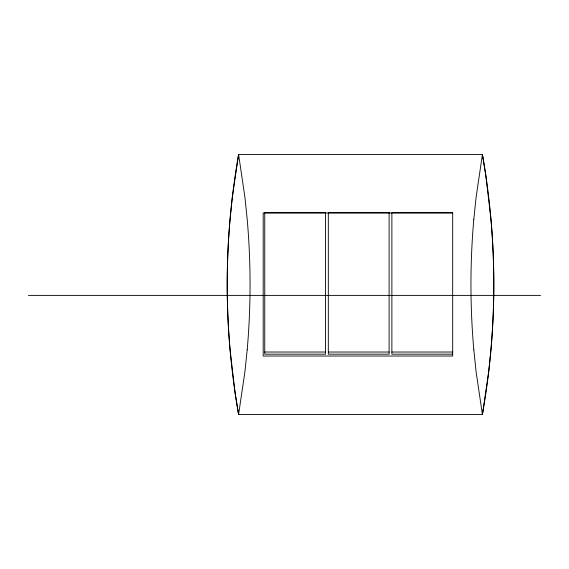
<?xml version="1.0" encoding="UTF-8"?>
<svg xmlns="http://www.w3.org/2000/svg" width="569" height="569" viewBox="0 0 569 569"><rect width="100%" height="100%" fill="white"/><g stroke="black" fill="none" stroke-linecap="round" stroke-linejoin="round"><path stroke-width="0.85" d="M473.828 219.236L476.061 197.564L482.42 154.462L238.596 154.462L232.287 197.564L230.068 219.236A532.883 378.221 90 0 0 230.068 349.771L235.125 393.037L238.596 414.538L482.42 414.538L488.735 371.436L490.947 349.764A532.883 378.221 90 0 0 490.955 219.229L485.89 175.963L482.42 154.462A748.761 748.761 0 0 1 482.42 414.538L476.061 371.436L473.828 349.764M452.675 212.977L263.184 212.977L263.184 356.023L452.675 356.023L452.675 212.706L391.877 212.706L391.877 354.16L452.675 354.16M28.45 295.389L540.55 295.389M264.756 352.026L325.546 352.026M328.32 352.026L389.111 352.026M391.877 352.026L452.675 352.026M473.821 349.771A528.935 375.419 90 0 1 473.821 219.229M247.188 349.764L244.962 371.436L238.596 414.538A748.761 748.761 0 0 1 238.596 154.462L244.962 197.564L247.188 219.236A528.935 375.419 90 0 1 247.195 349.771M325.546 212.706L264.756 212.706L264.756 354.16L325.546 354.16L325.546 212.706M389.111 212.706L328.32 212.706L328.32 354.16L389.111 354.16L389.111 212.706"/></g></svg>
